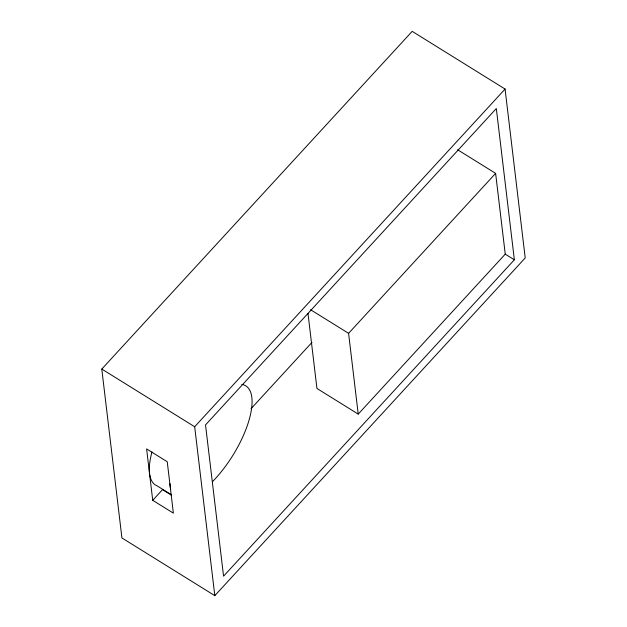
<?xml version="1.0" encoding="UTF-8"?>
<svg xmlns="http://www.w3.org/2000/svg" width="627" height="627" viewBox="0 0 627 627"><rect width="100%" height="100%" fill="white"/><g stroke="black" fill="none" stroke-linecap="round" stroke-linejoin="round"><path stroke-width="0.94" d="M101.786 369.052L412.19 31.35L505.072 89.05L525.214 257.948L214.81 595.65L121.928 537.95L101.786 369.052L194.676 426.752L214.81 595.65M194.676 426.752L505.072 89.05M152.729 500.315L146.6 448.908L167.237 461.731L173.373 513.137L152.729 500.315L162.534 489.648L171.61 495.291M251.035 408.702L311.98 342.397M307.99 313.453L316.941 388.458L358.221 414.102L348.588 333.329L495.62 173.365L457.639 149.767M358.221 414.102L505.252 254.139L495.62 173.365M514.359 259.797L223.565 576.174L205.523 424.902L496.318 108.526L514.359 259.797L505.237 254.131M310.608 309.738L348.588 333.329M171.14 494.585L157.103 485.87A65.953 25.683 -58.2 0 1 152 451.973M241.771 384.398A65.953 25.683 -58.2 0 1 248.778 421.078A65.953 25.683 -58.2 0 1 212.569 481.575M170.677 489.225A65.953 25.683 -58.2 0 1 169.964 483.683"/></g></svg>
